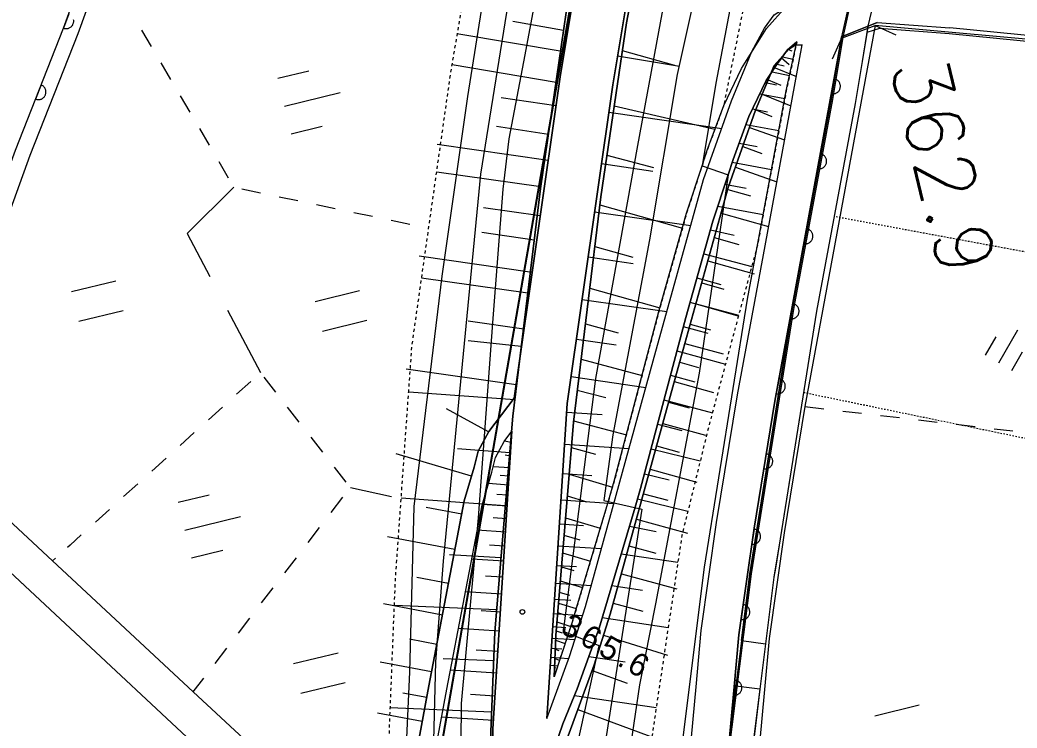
# Model space of a CAD drawing. Header units: millimetres. Extents: x -256476 to 341554, y -216330 to 457415.
# Drawn here: x -188020 to -122572, y 160313 to 206753 of the extents above; entities that cross this region are included whole.
import ezdxf

# ---------------------------------------------------------------- set-up
doc = ezdxf.new("R2010")
doc.units = ezdxf.units.MM
doc.header["$LTSCALE"] = 400
doc.linetypes.add('561019', pattern=[1, 0.5, -0.5])
doc.linetypes.add('56301', pattern=[0.5, 0.25, -0.25])
doc.layers.get('Defpoints').update_dxf_attribs({"color": 153})
doc.layers.add('D-BGD', color=7, linetype='Continuous', lineweight=13)
doc.layers.add('●予備設計_LP横断', color=7, linetype='Continuous', lineweight=13)
doc.styles.add('BIGFONT', font='txt', dxfattribs={"height": 0.2, "bigfont": 'BIGFONT'})
doc.styles.add('Style-WORKING', font='WORKING.shx')
doc.linetypes.add('56111', pattern='A,1.25,[30,dgnlstyle-dm500.shx,S=0.004,R=0,X=0,Y=0],1.25', length=2.5)

# ---------------------------------------------------------------- blocks, each defined once
blk = doc.blocks.new('M6334')
at = {"layer": '●予備設計_LP横断', "linetype": 'Continuous', "lineweight": 9}
for p, q in [((0, -1.25), (0, 1.25)), ((-1, -1.25), (-1, 0.15)), ((1, -1.25), (1, 0.15))]:
    blk.add_line(p, q, dxfattribs=at)
blk = doc.blocks.new('M7312')
at = {"layer": '●予備設計_LP横断', "linetype": 'Continuous', "lineweight": 20}
blk.add_circle((0, -0.001), 0.15, dxfattribs=at)

msp = doc.modelspace()

# ---------------------------------------------------------------- linework, layer by layer
at = {"layer": 'D-BGD', "linetype": 'Continuous'}
for p, q in [((-152332.2, 206072.8), (-155673.5, 206645.9)), ((-134086, 205641), (-131752.7, 206594)), ((-131752.7, 206594), (-134086, 205641)), ((-134085.6, 205555.4, 362840), (-131895.5, 206395.8, 362830)), ((-134085.6, 205555.4, 362840), (-131895.5, 206395.8, 362830)), ((-131605, 206182.7), (-132437.2, 205922.8)), ((-131895.5, 206395.8), (-130528.9, 205783.3)), ((-131752.7, 206594), (-126988.8, 206243.2)), ((-180048.9, 206087, 363254), (-179414.5, 205009.5, 363236)), ((-152302.4, 204665.4), (-159352.1, 205845.6)), ((-134772.2, 201557.8), (-134086, 205641)), ((-134085.6, 205555.4), (-134698.1, 204188.9)), ((-148792.9, 204389.8), (-144728.8, 203714.6)), ((-148483.2, 204749.1), (-145063.7, 203796.1)), ((-138051.7, 204294.2), (-137523.3, 203828.9)), ((-137965.4, 204341.4), (-137268.7, 204189.9)), ((-137602.3, 204818), (-137359.2, 204734.3)), ((-178781, 203932.5, 363218), (-178146, 202855.8, 363200)), ((-152832.8, 202651.9), (-159649.5, 203821)), ((-138563.1, 203665.4), (-137057.7, 203053.8)), ((-138322.5, 203859.2), (-137847.4, 203749.3)), ((-171098.4, 202928.3), (-169058.3, 203423.5)), ((-138651.6, 203357.7), (-137503.9, 203108.1)), ((-139089.7, 202650.3), (-138356.6, 202490.9)), ((-138902.6, 202834), (-138067.5, 202480.8)), ((-177512.5, 201778.8, 363181), (-176878.1, 200701.3, 363163)), ((-170656.4, 201106.7), (-167012.2, 201992.5)), ((-152848.5, 201126.8), (-156429.4, 201639.5)), ((-139454.2, 201901.5), (-137816.7, 201596.4)), ((-139293.3, 201893.5), (-137416.1, 201125.9)), ((-149014.7, 201116.5), (-142400.5, 199593.1)), ((-149370.4, 200696.2), (-141950.9, 199637.9)), ((-139934.8, 200914.4), (-138960.7, 200726.8)), ((-139721.4, 200847.8), (-138675.6, 200419.7)), ((-176244.5, 199624.3, 363145), (-175610.1, 198546.8, 363127)), ((-170214, 199283.8), (-168173.4, 199779.8)), ((-153333.5, 199230.2), (-156745.8, 199765.2)), ((-140365.2, 199905.8), (-138206.6, 199503.7)), ((-140128.6, 199697.8), (-137828.6, 198883.2)), ((-153352.6, 197541), (-160643.2, 198582.9)), ((-140822.9, 198670.1), (-139631.9, 198447.6)), ((-140568.4, 198451.1), (-139326.7, 198002.7)), ((-149488.6, 197877.7), (-146429.8, 197075.1)), ((-174976.5, 197469.8, 363108), (-174343, 196392.8, 363090)), ((-149852.8, 197328.7), (-146485.3, 196846.3)), ((-141273.5, 197431.8), (-138682.5, 196949.1)), ((-141059.3, 197095.4), (-138338, 196130.9)), ((-153834.2, 195808.6), (-160666.8, 196779.3)), ((-141743.3, 195990.5), (-140350.6, 195731.1)), ((-173447.8, 195678.7, 363077), (-172224.6, 195420.8, 363069)), ((-171001.4, 195163, 363061), (-169778.2, 194905.1, 363053)), ((-141565.4, 195633.1), (-140075.6, 195215)), ((-168555, 194647.2, 363045), (-167331.8, 194389.3, 363037)), ((-153877.8, 193898.2), (-157587.6, 194427.4)), ((-149950.3, 194637.2), (-144536.1, 193104.5)), ((-142213.5, 194549.4), (-139233, 193994.1)), ((-166109.5, 194131.9, 363029), (-164886.3, 193874, 363021)), ((-150304.9, 194174.4), (-143982.7, 193273.9)), ((-142001, 194072.6), (-138888.7, 193206.3)), ((-163662.6, 193617, 363013), (-162439.4, 193359.1, 363005)), ((-154263.9, 192318.8), (-157711.9, 192808.8)), ((-142697.7, 192991.9), (-141144.9, 192635.2)), ((-142442.9, 192481.1), (-140842.8, 192034.2)), ((-150285.1, 191900.5), (-147781.7, 191191.8)), ((-154407, 190188.4), (-161821.6, 191255.4)), ((-150728, 191211), (-147764.6, 190787.9)), ((-143141.9, 191422.3), (-139991.2, 190575.1)), ((-142867.3, 190960.3), (-139825.6, 190111.6)), ((-154690.8, 188828.6), (-161655.7, 189818.5)), ((-143592, 189831.8), (-142006.2, 189405.4)), ((-184636.8, 188939.3), (-181722.4, 189647)), ((-150619.8, 189163.8), (-146020.3, 187861.7)), ((-143265.4, 189505.1), (-141815.2, 189098.3)), ((-168641.6, 188292), (-165727.2, 188999.7)), ((-151118.3, 188424.9), (-145556.2, 187626.9)), ((-144042.1, 188241.4), (-140849.6, 187382.9)), ((-143654.7, 188125.6), (-140890.7, 187355.7)), ((-184164.7, 186995.4), (-181250.3, 187703.2)), ((-174394.6, 187726.8, 362957), (-172227.7, 183626.5, 362890)), ((-168169.5, 186348.1), (-165255.1, 187055.9)), ((-154936.1, 186478.6), (-158592.6, 187000.2)), ((-150905.2, 186830.8), (-148754.5, 186241.5)), ((-144481.6, 186646.9), (-142875.8, 186215.1)), ((-144022.7, 186803.1), (-142700.2, 186435)), ((-155117.8, 185337.1), (-158599.1, 185707.4)), ((-151498.3, 185817.4), (-148877.2, 185441.1)), ((-144378.2, 185542.5), (-141860.8, 184845.3)), ((-144903.1, 185047.5), (-141708.6, 184188.5)), ((-151190.6, 184497.8), (-147187.4, 183442.9)), ((-144713.7, 184316.7), (-143484.2, 183967.5)), ((-171225.3, 182344.4, 362868), (-171995, 183328.9, 362885)), ((-155457.7, 182822.2), (-162672.7, 183855.2)), ((-151846.9, 183364.9), (-146938.2, 182654.1)), ((-145324.6, 183448.2), (-143731.3, 183019.7)), ((-172874.6, 183040.9, 362883), (-173800.9, 182202, 362874)), ((-145070.5, 183033.8), (-142504.8, 182320.3)), ((-155544.8, 181845.6), (-162504.9, 182336.8)), ((-151437.9, 182475.9), (-149569.8, 181983.6)), ((-174727.2, 181363, 362864), (-175654.4, 180524.5, 362854)), ((-169685, 180374.7, 362834), (-170455.6, 181359.8, 362851)), ((-145746, 181848.8), (-142567.6, 180994.1)), ((-145439.8, 181689), (-144095, 181319.7)), ((-136497.6, 181393.3, 363030), (-135256.7, 181248.7, 363010)), ((-157257.9, 179750.7), (-160028.7, 181251.1)), ((-152134.4, 181038.8), (-149800.5, 180885.2)), ((-134014.8, 181103.5, 362990), (-132773.8, 180958.8, 362970)), ((-131532, 180813.6, 362950), (-130290.5, 180669.8, 362930)), ((-151685.3, 180453.9), (-148215.9, 179539.8)), ((-146169.4, 180242.1), (-144568.1, 179829.8)), ((-145830.4, 180287.2), (-143021.7, 179514.7)), ((-129048.7, 180524.6, 362909), (-127807.7, 180379.9, 362889)), ((-126565.9, 180234.7, 362869), (-125324.9, 180090, 362849)), ((-176580.7, 179685.6, 362845), (-177507, 178846.6, 362835)), ((-168145.5, 178405.6, 362800), (-168915.2, 179390.2, 362817)), ((-124083.9, 179945.4, 362829), (-122842.1, 179800.2, 362809)), ((-155771.2, 179046.1), (-156218.8, 179130.3)), ((-152266.3, 178923), (-148039.9, 178650.6)), ((-151833.1, 178710.7), (-150252, 178270.6)), ((-146233.5, 178823.3), (-144761, 178415.2)), ((-158372.9, 176827.5), (-163318.2, 178297.5)), ((-155874.8, 178373.1), (-159302.2, 178614.3)), ((-155823.1, 178153.2), (-156165.3, 178199.9)), ((-146592.9, 178635.3), (-143366, 177840.8)), ((-178433.4, 178007.6, 362825), (-179360.6, 177169.1, 362816)), ((-166606, 176436.5, 362766), (-167375.8, 177421, 362783)), ((-155872.2, 177385.5), (-156952.4, 177452.8)), ((-155908.3, 176841.1), (-156506.1, 176884.8)), ((-152395.2, 177013.2), (-150476.7, 176879.4)), ((-151977.5, 176967), (-149129.4, 176121.5)), ((-147026.1, 176991.2), (-145404.5, 176592.3)), ((-146654.2, 177288.8), (-143590.2, 176438.8)), ((-180286.9, 176330.2, 362806), (-181213.7, 175490.3, 362797)), ((-166331.7, 176085, 362760), (-163641.6, 175507.6, 362740)), ((-155947, 176252), (-157267.8, 176342.2)), ((-177637.7, 175117.7), (-175597.6, 175612.8)), ((-167584.3, 174457.7, 362803), (-166822.5, 175447.8, 362777)), ((-155989.6, 175596), (-156726.3, 175638.8)), ((-152096, 175536.4), (-150813, 175155.2)), ((-147092.4, 175683.7), (-145495.9, 175250.5)), ((-156163, 174896.3), (-162995.9, 175378.5)), ((-159024.3, 174329.9), (-161350, 174778.6)), ((-156041.1, 174864.3), (-157679.4, 174964)), ((-152505.1, 175277), (-149037.6, 175048.6)), ((-147480.6, 175353), (-144178.7, 174540)), ((-182140, 174651.4, 362787), (-183067.2, 173812.9, 362777)), ((-177195.7, 173296.1), (-173551.5, 174181.8)), ((-156089.1, 174038.4), (-156968.4, 174093.9)), ((-152214.5, 174105.7), (-149930.6, 173426.4)), ((-169109.1, 172477.2, 362856), (-168347.4, 173467.3, 362830)), ((-152605.8, 173697.1), (-151034.6, 173601.3)), ((-148016.6, 173550.8), (-146261.2, 173208.7)), ((-147556.8, 174012.9), (-144210.2, 173092.7)), ((-159468, 172012.8), (-163898.9, 172852.6)), ((-156153.4, 173164.1), (-158001.2, 173280.4)), ((-152309.6, 172958.4), (-151280.7, 172652.4)), ((-156211.5, 172240.2), (-157188.8, 172305.9)), ((-152697.5, 172273.4), (-149850.2, 172090)), ((-148043.8, 172262.8), (-146288.7, 171784.5)), ((-176753.3, 171473.1), (-174712.7, 171969.2)), ((-170634, 170496.6, 362909), (-169872.2, 171486.7, 362883)), ((-156446, 171483.1), (-159832.4, 171671.1)), ((-152404.6, 171811), (-150573, 171266.3)), ((-148552.4, 171748.6), (-144833.3, 171193.1)), ((-185684.4, 171451, 363549), (-185878.2, 171276.3, 363710)), ((-156268.6, 171258), (-158362, 171388.6)), ((-152781.4, 170983.6), (-151491.7, 170899.7)), ((-152480.8, 170890.9), (-151655.7, 170645.5)), ((-159892.9, 169788.7), (-161962.1, 170182.2)), ((-156343.2, 170205.1), (-157454.4, 170278.6)), ((-148539.6, 170437), (-144893, 169436.7)), ((-152853.9, 169814.2), (-150515, 169669.3)), ((-152557, 169970.9), (-151088.2, 169534)), ((-149175.7, 169652.3), (-147164.4, 169351.9)), ((-172159.7, 168516.6, 362962), (-171397.1, 169506.2, 362936)), ((-156411.8, 169102.6), (-158773, 169248.8)), ((-152618.1, 169233), (-151956.5, 169036.2)), ((-160286.5, 167719.5), (-164149.5, 168463.7)), ((-156728.9, 168069.9), (-163441.8, 168339.8)), ((-152928.5, 168761.3), (-151862, 168690.4)), ((-152679.2, 168495.2), (-151501.4, 168144.9)), ((-149072.9, 168505.9), (-147141.8, 167972.6)), ((-156485.5, 167910.8), (-157739.3, 167997.1)), ((-152988, 167815.1), (-151086.8, 167691.1)), ((-152729.8, 167885.3), (-152206.6, 167721.4)), ((-149799, 167556), (-145473, 166909.9)), ((-173684.5, 166536, 363015), (-172921.4, 167526.5, 362989)), ((-153037.3, 166966.8), (-152194, 166908.8)), ((-152780.3, 167275.4), (-151865.7, 166970.3)), ((-156566.8, 166665.7), (-159235.6, 166838.7)), ((-152829.8, 166677.5), (-152436.8, 166547.9)), ((-149714.6, 166406.4), (-145526.8, 165083.4)), ((-160653.5, 165796.7), (-162452.4, 166138.7)), ((-153090.1, 166212.8), (-151585.7, 166120.9)), ((-152867, 166078.8), (-152234.3, 165867.1)), ((-140660.5, 166046.4), (-141035.8, 163057.9)), ((-140660.5, 166046.4), (-139082.6, 165833.8)), ((-175209.4, 164555.5, 363068), (-174446.3, 165545.9, 363042)), ((-170057.9, 164537.9), (-167143.5, 165245.6)), ((-156653.3, 165331.3), (-158068.4, 165418)), ((-153167.7, 164954), (-151989.5, 164876.6)), ((-153129, 165543.1), (-152459.3, 165504.2)), ((-152891.6, 165479.3), (-152654.3, 165399.9)), ((-150675.7, 164995.8), (-148285.4, 164644.8)), ((-161000.5, 163989.1), (-164367.6, 164632.8)), ((-156926.7, 164717.3), (-160236.5, 164849.7)), ((-153197.5, 164440.6), (-152689.1, 164402.1)), ((-152940.7, 164280.3), (-152861.6, 164253.9)), ((-152916.1, 164879.8), (-152599.8, 164774.1)), ((-156745, 163907.6), (-159757.3, 164105.1)), ((-150458.5, 164088.8), (-148173.4, 163248.2)), ((-176647.1, 162694.4, 363730), (-175958.9, 163582.6, 363182)), ((-169585.8, 162594), (-166671.4, 163301.8)), ((-139445.6, 162856.6), (-141035.8, 163057.9)), ((-161317.3, 162314.2), (-162881.9, 162602.3)), ((-156845.6, 162408.3), (-158439.2, 162505.4)), ((-151612.1, 162456.5), (-146257.6, 161656.8)), ((-131905.9, 161120.3), (-128991.5, 161828)), ((-161610.3, 160741), (-164553.5, 161279.4)), ((-157063.8, 161360.9), (-163711.7, 161628.3)), ((-156947.7, 160806), (-160339.5, 161025.5)), ((-151405.2, 161518.7), (-146260.1, 159633.9))]:
    msp.add_line(p, q, dxfattribs=at)
at = {"layer": 'D-BGD', "linetype": '56301'}
for p, q in [((-106820.8, 188713.7), (-134578.9, 193859.4)), ((-136586.2, 182328.9), (-112227.6, 177301))]:
    msp.add_line(p, q, dxfattribs=at)
at = {"layer": 'D-BGD', "linetype": '561019', "flags": 128}
for points in [[(-157580.1, 125910.2), (-157662.6, 125654.3), (-157927, 125491.4), (-158092.5, 125556.5), (-158207, 125730.7), (-158439.4, 126833.2), (-159511.3, 135469.2), (-159906.5, 138636.4), (-160251.1, 141394), (-161250.3, 145274.1), (-162280.6, 147826), (-163349.8, 149301.1), (-163504.5, 153275.9), (-163772, 160128.8), (-163374.4, 170014.7), (-162501.2, 182389.7), (-162293.5, 185331.6), (-161610.7, 190135.3), (-159747.5, 203249.3), (-156579.4, 221721.7), (-152756.9, 239111), (-147692.1, 259980), (-144297.4, 274488.2), (-138728.7, 293328.2), (-132607.9, 310939.6), (-128030, 329396.4), (-125391.2, 340793.5), (-121737.6, 355978.7), (-121476.6, 357062.9), (-118161.7, 368448.4), (-114305.1, 388152.6), (-108075.5, 415729.5), (-107956.7, 416062.6), (-106990.1, 418781.5), (-104465.4, 429538.2)], [(-109717.5, 351002.6), (-109188.8, 351344.5), (-108756.5, 351468.6), (-109457.8, 347447.2), (-109510.8, 347144.3), (-111808.9, 334000.1), (-112449.1, 329914.6), (-113906.8, 320610.4), (-115292.9, 312397.7), (-116334, 309067.5), (-120369.1, 296166.2), (-123223.6, 283669.4), (-123778.1, 281244.1), (-124869.1, 276837.6), (-128001.3, 263771.5), (-133973.5, 239321.2), (-134132.8, 238668.8), (-134171.6, 238495), (-137075.1, 225300.9), (-140016, 210161.6), (-141829.3, 201135.6), (-142915.4, 198202.7), (-143248.5, 197181.9), (-144262.4, 194071.4), (-146060, 187721.5), (-149015.2, 176506.4), (-149376.1, 175290.5), (-151728.4, 167381.7), (-152033.2, 166468.1), (-152346.6, 165531.7), (-152965.3, 163680.8)], [(-137021.9, 205327.4), (-137242.7, 204309), (-137721.4, 202107.7), (-139596.4, 192043.3), (-142828.7, 180023.1), (-144571.9, 172943.1), (-146612.6, 159279.5), (-148078.5, 141091.6), (-148702.8, 132476.7), (-149289.5, 116645.1), (-150036.7, 100241.4), (-150201.1, 76245.2), (-150203.9, 53077.8), (-151423.1, 37315.7), (-152099.3, 28578.4), (-153649.7, 11820.9), (-154202.8, -3302.2), (-154281.6, -15804), (-154211.2, -24183.7), (-153320, -28627), (-153067.2, -29888.8), (-153114.4, -30647.2), (-153222.5, -32376.3), (-153515.1, -41898.5)]]:
    msp.add_lwpolyline(points, dxfattribs=at)
at = {"layer": 'D-BGD', "linetype": 'Continuous', "flags": 128}
for points in [[(-152965.3, 163680.8), (-152854.8, 166375.2), (-151695.9, 180366.9), (-149886.8, 195156.7), (-148216.3, 206572.8), (-145541.6, 220470.6), (-142372.4, 235236.5), (-140448.3, 243602.4), (-136888.7, 257356.1), (-130605.6, 278815.5), (-125505.1, 296565.9), (-119988.1, 315111.5), (-119233, 317751.4), (-115537.8, 330677.4), (-110743.8, 348051.4), (-110096.9, 350256.3), (-109717.5, 351002.6)], [(-157592.2, 126912.6), (-157810.8, 140795.3), (-157295.1, 155698.7), (-156848.9, 166622.5), (-155675.7, 180775.5), (-153851.7, 195689.4), (-152161.3, 207240.6), (-149461.5, 221268.2), (-146277.1, 236104.9), (-144334.7, 244552.6), (-140745.7, 258419.7), (-134447.6, 279929.3), (-129344.4, 297688.6), (-123827.9, 316231), (-123075, 318865.2), (-119388, 331759), (-114599.4, 349115.4)], [(-110743.8, 348051.4), (-115537.8, 330677.4), (-119233, 317751.4), (-119988.1, 315111.5), (-125505.1, 296565.9), (-130605.6, 278815.5), (-136888.7, 257356.1), (-140448.3, 243602.4), (-142372.4, 235236.5), (-145541.6, 220470.6), (-148216.3, 206572.8), (-149886.8, 195156.7), (-151695.9, 180366.9), (-152854.8, 166375.2), (-152965.3, 163680.8)], [(-129344.4, 297688.6), (-134447.6, 279929.3), (-140745.7, 258419.7), (-144334.7, 244552.6), (-146277.1, 236104.9), (-149461.5, 221268.2), (-152161.3, 207240.6), (-153851.7, 195689.4), (-155675.7, 180775.5), (-156848.9, 166622.5), (-157295.1, 155698.7), (-157810.8, 140795.3), (-157592.2, 126912.6), (-157580.1, 125910.2)], [(-140648.7, 203560.8), (-139025.8, 206187.5), (-137719.3, 207625.7), (-136797.1, 208623.9), (-136514.2, 209130.2), (-135972.1, 211004.4)], [(-133028.8, 210419.9), (-134086, 205641)], [(-131467.3, 210132.5), (-132370.8, 206341.4)], [(-28812.1, 207539.3), (-39411.7, 206888), (-52099.2, 206444.9), (-66670.9, 205547.3), (-80393.7, 204741.9), (-83044.9, 204586.4), (-97614.1, 203893.8), (-101890.7, 203842.2), (-107221.7, 204340.2), (-115518.9, 205111.7), (-120768.1, 205629.5), (-126988.8, 206243.2)], [(-132370.8, 206341.4), (-132735.2, 204026), (-133196.8, 201278.6), (-135733.7, 187662.6), (-138432.3, 170787.7)], [(-104482.1, 203682.4), (-107259.2, 203941.9), (-115557.3, 204713.9), (-120804.3, 205231.6), (-127023.2, 205844.3), (-131605, 206182.7)], [(-134086, 205641), (-134772.2, 201557.8), (-137310.4, 187935.7), (-140109.6, 170432.3), (-140660.2, 166046.4)], [(-154657, 113762.6), (-153592.6, 126975.8), (-153809.6, 140757.2), (-153297.7, 155547.5), (-153210, 157680.6), (-152916.5, 159062.1), (-152392.6, 160585.6), (-151434.4, 162882.7), (-150390.5, 165790.3), (-150003, 166869.7), (-147645, 174800.6), (-147282, 176020), (-144323.5, 187247), (-142540.4, 193547.6), (-141542.5, 196606.1), (-141215.3, 197610.7), (-140172.3, 200426.5), (-139029.8, 202773.3), (-138359, 203809.9), (-137631.7, 204792.1), (-137021.9, 205327.4)], [(-137721.4, 202107.7), (-137021.9, 205327.4), (-137631.7, 204792.1), (-138359, 203809.9), (-139029.8, 202773.3)], [(-151728.4, 167381.7), (-149376.1, 175290.5), (-149015.2, 176506.4), (-146060, 187721.5), (-144262.4, 194071.4), (-143248.5, 197181.9), (-142915.4, 198202.7), (-141829.3, 201135.6), (-140648.7, 203560.8)], [(-139029.8, 202773.3), (-140172.3, 200426.5), (-141215.3, 197610.7), (-141542.5, 196606.1), (-142540.4, 193547.6), (-144323.5, 187247), (-147282, 176020), (-147645, 174800.6), (-150003, 166869.7)], [(-151404, -24186.1), (-150833.7, -15946.1), (-150441.2, -7240.7), (-149927.5, 4998.4), (-149336.5, 25884.1), (-149067.9, 28879.8), (-146702, 39196.1), (-145702.7, 45014), (-145424.8, 48647.9), (-145067.5, 53694.1), (-144609.5, 60434.5), (-144438.9, 64156.6), (-144791.9, 69313.5), (-146034.4, 78714.2), (-146662.4, 84735.1), (-146732.5, 92170.1), (-146563.2, 111479.3), (-146883.9, 125056.1), (-146892.7, 130755.7), (-145990.9, 143206.5), (-144613.1, 158644.5), (-143079.6, 170855.7), (-140266.8, 188447), (-137721.4, 202107.7)], [(-134772.2, 201557.8), (-137310.4, 187935.7), (-140109.6, 170432.3), (-140660.5, 166046.4)], [(-138432.3, 170787.7), (-138525.7, 170205.8), (-139082.6, 165833.8)], [(-151728.4, 167381.7), (-152033.2, 166468.1), (-152965.3, 163680.8)], [(-150003, 166869.7), (-150390.5, 165790.3), (-151434.4, 162882.7), (-152392.6, 160585.6), (-152916.5, 159062.1), (-153210, 157680.6)], [(-140660.5, 166046.4), (-141035.8, 163057.9)], [(-139082.6, 165833.8), (-139445.6, 162856.6)], [(-141035.8, 163057.9), (-141629.8, 158324.2), (-143000.4, 142965.1), (-143892.5, 130649.4), (-143883.5, 125193.1)], [(-141035.5, 163057.8), (-141629.8, 158324.2), (-143000.4, 142965.1), (-143892.5, 130649.4), (-143884, 125193.1)], [(-139445.6, 162856.6), (-139792.6, 160099.8), (-139856.2, 159605.8)]]:
    msp.add_lwpolyline(points, dxfattribs=at)
for points, elevation in [([(-127977.6, 323798.7), (-133242.2, 305351.3), (-137067.6, 292519.8), (-139109.6, 286950.7), (-140974.6, 280620), (-142633.8, 274601.2), (-145069.2, 264607.4), (-149858.8, 246091.2), (-151661.2, 237892.9), (-153307.9, 229299.3), (-155871.6, 217928.4), (-157585.6, 208360.8), (-158635.1, 201725.1), (-160324.8, 189946.4), (-162163.7, 174846.1), (-162452.1, 163978.1), (-162959.2, 152962.5), (-163207.3, 150474.1), (-163546.4, 150349.5), (-164095.8, 150870.6), (-167896.9, 155055.6), (-170873, 157663.7)], 363000), ([(-165221, 42873.1), (-164345.3, 60526), (-163868.7, 78301), (-163531.6, 96313), (-162585.3, 115557.3), (-162397.4, 133406), (-162424, 138328), (-159758.5, 138685.2), (-160786, 152085.8), (-160913.6, 156904.4), (-160712.4, 164644.8), (-160229, 171266.8), (-157759.4, 196636.9), (-155672.9, 209707.8), (-151631.2, 228465.9), (-149480, 238950.6), (-146542.5, 250546.2), (-143249.4, 262481.8), (-138677.7, 278658.3), (-134980.9, 291556.9), (-130244.8, 307547.8), (-126062.3, 323741.6)], 364000), ([(-155721.4, 50813.2), (-155606.1, 70428), (-154864.9, 92518.1), (-153584.8, 110428.8), (-152572.9, 125143.9), (-152466.5, 134399), (-152120.8, 149582.5), (-151379.5, 159424.3), (-150009.2, 165707.2), (-152332.6, 166651.7), (-150227.9, 183227.8), (-147469.6, 198509), (-144604.9, 214033.5), (-141030.1, 231284.9), (-138028.6, 246134.4), (-133593.4, 262922.3), (-128877.5, 279335.5), (-123997, 295030)], 365000), ([(-133025.3, 291353.2), (-137849.7, 275152.3), (-142186.1, 260119.7), (-145640.5, 246773.8), (-149141.6, 232030.4), (-152331.8, 217380.4), (-153966.9, 209378.9), (-154976.4, 204016.7), (-155933.1, 198947.1), (-156333.6, 195663.9), (-157010, 186884.1), (-157941.7, 174104.4), (-159053.5, 161932.3), (-159170.4, 149175.6), (-158797.8, 139136.4), (-158199.1, 126944.3), (-160885, 126391.2), (-160581.3, 120833.5), (-160649.4, 117342), (-160717.9, 110990.2), (-161274.1, 95105.3), (-161728.2, 80654.3), (-162653.2, 57706.7), (-163132.9, 45466.5)], 365000), ([(-123913.3, 288274.7), (-126570.1, 280213.4), (-128157.9, 273843.3), (-130955.8, 263868.8), (-134159.2, 251342.9), (-138191, 234034.8), (-142711.1, 212919.6), (-144883, 203181.5), (-146691.5, 192333.8), (-149101.7, 179534.3), (-149702.4, 175234.7), (-147197.4, 174670.2), (-150411.4, 154175.7), (-151341, 144700.5), (-151220.5, 127996.4), (-151737.6, 119090.4), (-152826.2, 102198.9), (-153618.9, 85521.5), (-154340.9, 67269.3), (-154304.6, 51219.2), (-154287.9, 36475.6)], 364000), ([(-121021.3, 288612.4), (-121653.8, 287395.8), (-124093.5, 281921.4), (-128318.3, 263505), (-132821.1, 246416.8), (-138853.5, 221031.2), (-142341.1, 202597)], 363000), ([(-142333.2, 48419.9), (-141975.1, 53479.4), (-141514.4, 60258.7), (-141335.1, 64192.6), (-141706.3, 69622.9), (-142955.4, 79078.2), (-143563.4, 84911.1), (-143631.6, 92170.8), (-143463.8, 111501.7), (-143783.9, 125095.5), (-143792.8, 130646.3), (-142900.9, 142957.5), (-141530.1, 158313.1), (-140010.5, 170418), (-137212, 187918.3), (-134673.7, 201540.4), (-133987.7, 205621.4), (-132931, 210399.4)], 362000), ([(-142341.1, 202597), (-143248.5, 197181.9), (-141542.5, 196606.1), (-143433, 183590.9), (-146296.9, 168451.2), (-147357.4, 163136.7), (-147928.8, 159309.4), (-148313, 150779.1), (-149072.7, 136271.9), (-150016.1, 124146), (-150320.6, 113310.3), (-150496.2, 105486), (-150920.8, 86121.7), (-151329.1, 69197.9), (-151529.1, 51934.1), (-152566.5, 32286.5), (-154116.2, 9951.7), (-154666.6, -8645.9), (-154392.1, -26679.6), (-154030, -28642.1), (-153308.2, -30783.7), (-149337.6, -31326.7), (-146010.5, -32573.7)], 363000)]:
    msp.add_lwpolyline(points, dxfattribs=dict(at, elevation=elevation))
at = {"layer": 'D-BGD', "linetype": 'Continuous', "elevation": 363537}
msp.add_lwpolyline([(-184820.1, 207153.5), (-185161, 206213.4), (-185118.7, 206200.6), (-185076.7, 206191.4), (-185034, 206185.4), (-184990.3, 206183.3), (-184947.1, 206186.1), (-184903.8, 206191.2), (-184860.7, 206199.9), (-184819.1, 206214.1), (-184778.8, 206230.1), (-184740.4, 206250.7), (-184702.8, 206274.1), (-184669, 206300.8), (-184636.8, 206330.7), (-184607.2, 206362.1), (-184580.9, 206397.8), (-184557.7, 206434.1), (-184538, 206472.4), (-184520.4, 206513), (-184507.7, 206555.3), (-184498.5, 206597.3), (-184492.5, 206639.9), (-184490.4, 206683.7), (-184492.7, 206727.8), (-184498.3, 206770.2)], dxfattribs=at)
at = {"layer": 'D-BGD', "linetype": '56111'}
for points in [[(-132370.8, 206341.4), (-132442.7, 205883.3), (-132735.2, 204026)], [(-140660.2, 166046.4), (-140109.6, 170432.3), (-137310.4, 187935.7), (-134772.2, 201557.8), (-134086, 205641)], [(-132735.2, 204026), (-133196.8, 201278.6), (-135733.7, 187662.6), (-138122.5, 172727.3), (-138525.7, 170205.8), (-139082.6, 165833.8)], [(-143718.7, 93688.3), (-143563.3, 111501.2), (-143883.9, 125094.1), (-143892.5, 130649.4), (-143000.4, 142965.1), (-141629.8, 158324.2), (-141035.7, 163056.3)], [(-139445.6, 162856.6), (-140038.3, 158153.3), (-140142.7, 156988.4), (-140362.6, 154523), (-140395, 154157.6), (-141261.3, 144453.4), (-141405.5, 142836.1), (-142293, 130592.8), (-142284, 125250.7)]]:
    msp.add_lwpolyline(points, dxfattribs=at)
at = {"layer": 'D-BGD', "linetype": 'Continuous'}
for points, elevation in [([(-134574.8, 202896.5), (-134755.5, 201913.9), (-134712, 201907.3), (-134668.2, 201905.2), (-134625.5, 201907.2), (-134582.2, 201912.3), (-134540, 201921.5), (-134497.2, 201933.8), (-134456.9, 201949.8), (-134418.5, 201970.4), (-134381.3, 201992.9), (-134346.2, 202020), (-134313.6, 202048.6), (-134284.4, 202081.3), (-134257.7, 202115.6), (-134233.7, 202151.4), (-134213.5, 202190.6), (-134197.3, 202230.8), (-134183.3, 202271.2), (-134173.1, 202315), (-134167.9, 202358.1), (-134165.8, 202401.9), (-134166.5, 202445), (-134171.6, 202488.3), (-134181.6, 202531), (-134194.4, 202572.9), (-134210.4, 202613.3), (-134230.2, 202651.2), (-134253, 202689.7), (-134279.7, 202723.5), (-134309.2, 202756.5), (-134340.6, 202786.1), (-134376.3, 202812.4), (-134412.1, 202836.4), (-134451.2, 202856.6), (-134490.1, 202873.2), (-134531.9, 202886.8), (-134574.8, 202896.5)], 362865), ([(-186629.2, 202493.2), (-186996.4, 201563.5), (-186955.1, 201549), (-186912.7, 201538.5), (-186870.6, 201531.5), (-186826.4, 201528.1), (-186782.9, 201529.6), (-186739.2, 201533.3), (-186696.7, 201541.1), (-186654.7, 201553.9), (-186614, 201568.6), (-186574.7, 201588.7), (-186536.7, 201610.7), (-186502, 201636.9), (-186469.5, 201665.5), (-186439, 201696.4), (-186411, 201731.1), (-186387, 201766.8), (-186366.4, 201804.6), (-186348, 201844.8), (-186333.5, 201886), (-186323.8, 201928.9), (-186316.9, 201971.1), (-186312.6, 202014.7), (-186314.1, 202058.3), (-186319.2, 202101.6), (-186326.5, 202145), (-186338.9, 202185.6), (-186353.9, 202227.7), (-186374.1, 202266.9), (-186395.2, 202304.4), (-186421.4, 202339.1), (-186450.8, 202372.2), (-186481.7, 202402.6), (-186515.5, 202430.1), (-186551.3, 202454.2), (-186589.1, 202474.7), (-186629.2, 202493.2)], 363482), ([(-135479.6, 197979.3), (-135660.3, 196996.7), (-135616.8, 196990.1), (-135573, 196988), (-135530.4, 196990), (-135486.2, 196994.6), (-135444, 197003.8), (-135402, 197016.6), (-135361.7, 197032.6), (-135323.3, 197053.3), (-135285.3, 197075.2), (-135251, 197102.8), (-135218.4, 197131.4), (-135189.2, 197164.2), (-135162.6, 197198.5), (-135138.5, 197234.2), (-135118.3, 197273.4), (-135101.2, 197313.2), (-135088.1, 197354.1), (-135078, 197397.8), (-135071.9, 197440.5), (-135069.8, 197484.3), (-135071.3, 197527.8), (-135076.4, 197571.1), (-135085.6, 197613.3), (-135098.4, 197655.2), (-135114.4, 197695.6), (-135135, 197734), (-135157, 197772), (-135184.6, 197806.3), (-135213.2, 197838.9), (-135245.4, 197869), (-135280.2, 197894.7), (-135316.9, 197919.3), (-135356, 197939.4), (-135394.9, 197956), (-135436.7, 197969.7), (-135479.6, 197979.3)], 362904), ([(-136383.6, 193061.7), (-136564.3, 192079), (-136520.8, 192072.5), (-136477.9, 192070.9), (-136434.3, 192072.4), (-136391, 192077.5), (-136348.8, 192086.6), (-136306.9, 192099.4), (-136266.5, 192115.5), (-136228.2, 192136.1), (-136190.1, 192158.1), (-136155.8, 192185.6), (-136123.3, 192214.2), (-136093.2, 192246.5), (-136066.5, 192280.8), (-136043.4, 192317.1), (-136022.3, 192355.7), (-136006.1, 192396), (-135993, 192436.9), (-135981.9, 192480.1), (-135976.7, 192523.3), (-135974.6, 192567.1), (-135975.3, 192610.1), (-135981.2, 192653.9), (-135990.4, 192696.1), (-136003.2, 192738.1), (-136019.3, 192778.4), (-136039.9, 192816.8), (-136061.8, 192854.8), (-136089.4, 192889.1), (-136118, 192921.7), (-136149.4, 192951.3), (-136185.1, 192977.5), (-136220.9, 193001.6), (-136260, 193021.8), (-136299.8, 193038.9), (-136340.7, 193052), (-136383.6, 193061.7)], 362944), ([(-137288.4, 188144.5), (-137469.1, 187161.8), (-137425.6, 187155.3), (-137382.7, 187153.7), (-137339.2, 187155.2), (-137295.9, 187160.3), (-137253.7, 187169.5), (-137211.7, 187182.3), (-137170.5, 187197.8), (-137132.1, 187218.4), (-137095, 187240.9), (-137059.8, 187268), (-137027.2, 187296.5), (-136998, 187329.3), (-136971.4, 187363.6), (-136947.3, 187399.4), (-136927.2, 187438.5), (-136910.9, 187478.8), (-136896.9, 187519.2), (-136886.8, 187563), (-136881.6, 187606.1), (-136879.5, 187649.9), (-136880.1, 187692.9), (-136885.2, 187736.2), (-136895.3, 187778.9), (-136908.1, 187820.9), (-136924.1, 187861.2), (-136943.8, 187899.1), (-136966.7, 187937.6), (-136994.3, 187971.9), (-137022.8, 188004.5), (-137054.3, 188034.1), (-137089.9, 188060.4), (-137125.7, 188084.4), (-137164.8, 188104.6), (-137203.7, 188121.2), (-137245.5, 188134.8), (-137288.4, 188144.5)], 362983), ([(-138193.2, 183227.3), (-138374, 182244.7), (-138330.5, 182238.1), (-138286.7, 182236), (-138244, 182238), (-138199.8, 182242.6), (-138157.6, 182251.8), (-138115.7, 182264.6), (-138075.3, 182280.6), (-138037, 182301.2), (-137998.9, 182323.2), (-137964.6, 182350.8), (-137932.1, 182379.4), (-137902.8, 182412.1), (-137876.2, 182446.4), (-137852.2, 182482.2), (-137832, 182521.4), (-137814.9, 182561.1), (-137801.8, 182602), (-137791.6, 182645.8), (-137785.5, 182688.4), (-137783.5, 182732.2), (-137785, 182775.8), (-137790.1, 182819.1), (-137799.2, 182861.3), (-137812, 182903.2), (-137828.1, 182943.6), (-137848.7, 182982), (-137870.7, 183020), (-137898.2, 183054.3), (-137926.8, 183086.8), (-137959.1, 183116.9), (-137993.9, 183142.7), (-138030.5, 183167.2), (-138069.7, 183187.4), (-138108.6, 183204), (-138150.3, 183217.6), (-138193.2, 183227.3)], 363022), ([(-139029.8, 178298.5), (-139191, 177311.6), (-139146.5, 177306.8), (-139103.6, 177305.2), (-139060.4, 177308.1), (-139016.6, 177314), (-138974.8, 177324.6), (-138932.9, 177337.4), (-138892.9, 177354.8), (-138854.5, 177375.4), (-138817.7, 177399.2), (-138783.4, 177426.8), (-138751.7, 177455.9), (-138722.5, 177488.7), (-138696.7, 177523.5), (-138673.9, 177561.1), (-138653.7, 177600.3), (-138638.9, 177640.2), (-138625.7, 177681.1), (-138617, 177724.4), (-138611.3, 177768.5), (-138610.5, 177811.9), (-138612.5, 177854.5), (-138618.5, 177898.3), (-138629.1, 177940.2), (-138641.8, 177982.1), (-138659.2, 178022.1), (-138679.8, 178060.5), (-138703.7, 178097.3), (-138731.3, 178131.6), (-138760.3, 178163.3), (-138793.1, 178192.5), (-138828.8, 178218.8), (-138865.1, 178241.9), (-138904.7, 178261.3), (-138944.1, 178277), (-138986.4, 178289.7), (-139029.8, 178298.5)], 362969), ([(-139834.8, 173364.4), (-139977, 172374.6), (-139932, 172370.6), (-139889.4, 172370.4), (-139846.3, 172373.2), (-139802.8, 172380.6), (-139761, 172391.1), (-139719.4, 172405.3), (-139679.4, 172422.7), (-139642.3, 172445.1), (-139605.5, 172469), (-139571.6, 172497.9), (-139540.7, 172527.5), (-139512.4, 172560.8), (-139487, 172596.9), (-139464.7, 172633.7), (-139446.2, 172673.9), (-139431.4, 172713.8), (-139418.6, 172756), (-139411.2, 172799.1), (-139406.8, 172842.7), (-139406.1, 172886.1), (-139409, 172929.3), (-139416.3, 172972.7), (-139427.7, 173015), (-139441.9, 173056.6), (-139459.8, 173095.7), (-139480.9, 173133.3), (-139505.6, 173170.5), (-139533.7, 173204), (-139564.1, 173235.3), (-139596.5, 173263.2), (-139632.7, 173288.6), (-139670.3, 173311.4), (-139709.6, 173329.3), (-139750.4, 173344.7), (-139791.8, 173356.9), (-139834.8, 173364.4)], 362892), ([(-140541.3, 168415.1), (-140682.1, 167425.6), (-140638.4, 167421.3), (-140595, 167420.6), (-140552.7, 167423.9), (-140509.3, 167431.3), (-140467.5, 167441.8), (-140425.4, 167456.8), (-140385.4, 167474.2), (-140348.7, 167495.8), (-140312, 167519.7), (-140278, 167548.6), (-140246.3, 167577.7), (-140218.8, 167611.5), (-140193.4, 167647.6), (-140171.1, 167684.4), (-140151.8, 167724.1), (-140137.3, 167765.3), (-140125.1, 167806.7), (-140116.8, 167849.2), (-140113.3, 167893.4), (-140112.6, 167936.8), (-140115.4, 167980), (-140122.8, 168023.4), (-140133.3, 168065.2), (-140147.5, 168106.8), (-140165.4, 168145.9), (-140187.4, 168183.9), (-140211.2, 168220.7), (-140240.1, 168254.7), (-140269.7, 168285.5), (-140303, 168313.9), (-140339.2, 168339.3), (-140375.9, 168361.5), (-140416.1, 168380), (-140456, 168394.9), (-140498.2, 168407.6), (-140541.3, 168415.1)], 362821), ([(-141093.5, 163453.2), (-141182.7, 162457.2), (-141138.9, 162455.1), (-141095.7, 162457.9), (-141052.4, 162463), (-141010.2, 162472.2), (-140969.2, 162485.5), (-140927.4, 162501.9), (-140888.7, 162521.2), (-140852.8, 162545.5), (-140817.2, 162571.2), (-140785.9, 162601.7), (-140755.4, 162632.6), (-140729.7, 162667.4), (-140706, 162704.5), (-140685, 162743.2), (-140668.7, 162783.4), (-140655.6, 162824.3), (-140645.9, 162867.2), (-140640.7, 162910.4), (-140638.2, 162955), (-140640.2, 162997.7), (-140645.8, 163040.1), (-140654.4, 163083.2), (-140668.6, 163124.8), (-140684.6, 163165.1), (-140704.7, 163204.4), (-140727.7, 163240.7), (-140753.4, 163276.2), (-140784.7, 163308), (-140815.7, 163338.5), (-140850.5, 163364.3), (-140887.6, 163387.9), (-140925.4, 163408.5), (-140966.5, 163425.2), (-141007.9, 163437.5), (-141049.4, 163447.5), (-141093.5, 163453.2)], 363000)]:
    msp.add_lwpolyline(points, close=True, dxfattribs=dict(at, elevation=elevation))
at = {"layer": 'D-BGD', "linetype": 'Continuous', "extrusion": (0.00206, -0.015238, 0.999882), "elevation": 359695.2}
msp.add_lwpolyline([(-174736.6, 201297), (-177798, 198258.2), (-176309.9, 195440.6)], dxfattribs=at)
at = {"layer": 'D-BGD', "linetype": 'Continuous', "extrusion": (-0.320398, 0.010414, 0.947226), "elevation": 398952.5}
for points in [[(-120517.5, -35525), (-155085.9, -36117.7), (-174637.5, -35462.6)], [(-174637.5, -35462.6), (-155085.9, -36117.7), (-120517.5, -35525)]]:
    msp.add_lwpolyline(points, dxfattribs=at)
at = {"layer": 'D-BGD', "linetype": 'Continuous', "extrusion": (0.671219, -0.741247, 0.004115), "elevation": -250223.6}
msp.add_lwpolyline([(-20281.5, 363800.8), (-21281.1, 363792.8), (-21493.6, 363924.8)], dxfattribs=at)
at = {"layer": 'D-BGD', "linetype": 'Continuous'}
for points in [[(-97164.5, 429386.2, 366962.2), (-105314.8, 391837.5, 366780), (-105330, 391730.8, 366780), (-108715.1, 375106.4, 367500), (-113249.4, 353352.2, 366990), (-123088.4, 318095.5, 366600), (-127878.5, 301113.7, 366690), (-139832.1, 259609.7, 366640), (-147094.6, 231765, 366750), (-150537.8, 215220, 366780), (-152572, 203032.5, 366870), (-155580.3, 181946.8, 366560), (-157252.9, 179759.3, 366000), (-157940.8, 178482.3, 365710), (-158195.3, 177417.5, 365510), (-158855.8, 175225, 365400), (-161178.9, 163076.7, 364540), (-162626.4, 155281.1, 364040), (-163127.4, 154369.4, 364030), (-163712.9, 153852.5, 364020), (-164666.9, 153316.6, 363750), (-166068.4, 152864.9, 363750)], [(-114330.1, 285574.7, 363730), (-115478.3, 288633.9, 363780), (-116532.3, 292619.3, 364100), (-116929.3, 295500.5, 364140), (-117085, 299142.5, 364200), (-117026.4, 301692.5, 364510), (-116525.1, 304691.7, 364370), (-108985.1, 348951.8, 366450), (-109571.5, 349577.1, 366490), (-108562.8, 355525.8, 366830), (-108693.3, 355900.7, 366860), (-108984.8, 355895.2, 366860), (-109211.2, 355621.7, 366850), (-109254.3, 355265.8, 366830), (-109853, 352518.7, 366990), (-119720.8, 317151.7, 366600), (-124515.9, 300161.2, 366690), (-136454.5, 258683.2, 366640), (-143686.9, 230971.1, 366750), (-147098.7, 214581.1, 366780), (-149109.1, 202495.3, 366870), (-152102, 181596.8, 366560), (-153428.5, 160928.5, 366320)], [(-153428.5, 160928.5, 366320), (-152102, 181596.8, 366560), (-149109.1, 202495.3, 366870), (-147098.7, 214581.1, 366780), (-143686.9, 230971.1, 366750), (-136454.5, 258683.2, 366640), (-124515.9, 300161.2, 366690), (-119720.8, 317151.7, 366600), (-109853, 352518.7, 366990), (-109254.3, 355265.8, 366830), (-109211.2, 355621.7, 366850), (-108984.8, 355895.2, 366860)], [(-155580.3, 181946.8, 366560), (-152572, 203032.5, 366870), (-150537.8, 215220, 366780), (-147094.6, 231765, 366750), (-139832.1, 259609.7, 366640), (-127878.5, 301113.7, 366690)], [(-194582, 180916.2, 363720), (-188317.6, 198215.5, 363430), (-185160.3, 206216.5, 363540), (-180643.6, 218649.4, 363450), (-179263.4, 222896.6, 363510), (-178454.3, 225949.5, 363420), (-176556.6, 233244.1, 363390), (-175164.1, 240402.3, 363220), (-174348, 245735, 363300), (-174011.2, 248909.5, 363350), (-173905.8, 251801.7, 363390), (-174068.9, 254006.2, 363430), (-174511.1, 257651.5, 363480), (-176709.1, 271245.1, 363430), (-177353.3, 274960.4, 363490), (-177532.2, 277277.8, 363520), (-177602.9, 278760.2, 363540), (-177458.2, 281479.9, 363590), (-177151.9, 283899.1, 363620), (-177201.7, 284815.8, 363630), (-177231.8, 285144.6, 363640)], [(-194582, 180916.2, 363720), (-188317.6, 198215.5, 363430), (-185160.3, 206216.5, 363540), (-180643.6, 218649.4, 363450), (-179263.4, 222896.6, 363510), (-178454.3, 225949.5, 363420), (-176556.6, 233244.1, 363390), (-175164.1, 240402.3, 363220), (-174348, 245735, 363300), (-174011.2, 248909.5, 363350), (-173905.8, 251801.7, 363390), (-174068.9, 254006.2, 363430), (-174511.1, 257651.5, 363480), (-176709.1, 271245.1, 363430), (-177353.3, 274960.4, 363490), (-177532.2, 277277.8, 363520), (-177602.9, 278760.2, 363540), (-177458.2, 281479.9, 363590), (-177151.9, 283899.1, 363620), (-177201.7, 284815.8, 363630)], [(-194582, 180916.2, 363720), (-188317.6, 198215.5, 363430), (-185160.3, 206216.5, 363540), (-180643.6, 218649.4, 363450), (-179263.4, 222896.6, 363510), (-178454.3, 225949.5, 363420), (-176556.6, 233244.1, 363390), (-175164.1, 240402.3, 363220), (-174348, 245735, 363300), (-174011.2, 248909.5, 363350), (-173905.8, 251801.7, 363390), (-174068.9, 254006.2, 363430), (-174511.1, 257651.5, 363480), (-176709.1, 271245.1, 363430), (-177353.3, 274960.4, 363490), (-177532.2, 277277.8, 363520), (-177602.9, 278760.2, 363540), (-177458.2, 281479.9, 363590), (-177151.9, 283899.1, 363620), (-177201.7, 284815.8, 363630)], [(-176208, 284879, 363640), (-176146.1, 283863, 363620), (-176311.9, 282551.2, 363600), (-176468.7, 281395.6, 363590), (-176604.4, 278751.5, 363540), (-176529.9, 277336, 363520), (-176360.7, 275081.9, 363490), (-175727.6, 271407.6, 363430), (-173522.2, 257786.7, 363480), (-173068.9, 254100.4, 363430), (-172906.1, 251815.3, 363390), (-173011.6, 248842.4, 363350), (-173347.3, 245609.7, 363300), (-174179.7, 240228.7, 363220), (-175583.5, 233030.8, 363390), (-177492.5, 225696.5, 363420), (-178302.8, 222621.2, 363510), (-179699.2, 218325.7, 363450), (-181522.9, 213307, 363480), (-182579.7, 210384.9, 363510), (-184227.3, 205853.1, 363540), (-187379.5, 197860.9, 363430), (-193639, 180570.2, 363720)], [(-153428.5, 160928.5, 366320), (-151942.1, 164999.3, 366200), (-150900.5, 168276.1, 365790), (-146451.2, 184404.2, 364590), (-143153.9, 196280.9, 364050), (-141317.4, 201442.3, 363590), (-139986.9, 204679.9, 363160), (-139144.5, 206225.7, 363130), (-138515.9, 207098.6, 363140), (-136756.7, 208232.7, 362890), (-136117.1, 210990.9, 362910), (-130759, 237669.6, 362760), (-130068.3, 240998.2, 362810), (-128679.1, 248792.7, 362920), (-127805.3, 251958.3, 362960), (-127318.4, 254169.9, 362990), (-120991.1, 274247.5, 363280)], [(-24660.3, 208102.1, 363070), (-27231.9, 207481.1, 363070), (-85410.8, 204451.5, 362940), (-97579.1, 203810.3, 362970), (-99986.7, 203775.5, 362970), (-105599.9, 204003.1, 362990), (-131895.5, 206395.8, 362830)], [(-131895.5, 206395.8, 362830), (-136497.6, 181393.3, 363030), (-137857.1, 173108.8, 362900), (-138837.2, 166186.4, 362800), (-139162.7, 162590.2, 363010), (-141514.5, 137228.5, 363020), (-141587.8, 135736.6, 363060), (-141715.5, 133307.1, 363110), (-141663.6, 126414.3, 363280), (-141525.5, 109056.5, 363210), (-141522.7, 107255.5, 363220), (-141478.5, 93907.9, 363320), (-141532.5, 90743.9, 363270), (-141455, 83675, 363160), (-140320.1, 71984.2, 363250), (-139720.8, 66726.1, 363170), (-139566.6, 64446, 363130), (-139603.5, 61652.8, 363090), (-140683, 43460.8, 363360)], [(-134085.6, 205555.4, 362840), (-138466.4, 181740.7, 363030), (-139828.5, 173411.5, 362900), (-140826.2, 166418.4, 362800), (-141154.2, 162777.6, 363010), (-143508.6, 137371.3, 363020), (-143719.8, 133351.8, 363110), (-143658.2, 126395.8, 363280), (-143528.7, 109043, 363210), (-143480.5, 93916.8, 363320), (-143525.7, 90747.8, 363270), (-143454.7, 83567.2, 363160), (-142307.7, 71777.2, 363250), (-141715.7, 66546.4, 363170), (-141572.4, 64387.8, 363130), (-141610.1, 61733.6, 363090), (-142676.9, 43684.2, 363360), (-143211.4, 40346.5, 363310), (-145914.5, 28520.5, 363410), (-146171.1, 26107.4, 363370), (-146331.1, 23200.4, 363330), (-147170.2, 591, 363520), (-147207.9, -2063.3, 363480)], [(-134085.6, 205555.4, 362840), (-138466.4, 181740.7, 363030), (-139828.5, 173411.5, 362900), (-140826.2, 166418.4, 362800), (-141154.2, 162777.6, 363010), (-143508.6, 137371.3, 363020), (-143719.8, 133351.8, 363110), (-143658.2, 126395.8, 363280), (-143528.7, 109043, 363210), (-143480.5, 93916.8, 363320), (-143525.7, 90747.8, 363270), (-143454.7, 83567.2, 363160), (-142307.7, 71777.2, 363250), (-141715.7, 66546.4, 363170), (-141572.4, 64387.8, 363130), (-141610.1, 61733.6, 363090), (-142676.9, 43684.2, 363360), (-143211.4, 40346.5, 363310), (-145914.5, 28520.5, 363410), (-146171.1, 26107.4, 363370), (-146331.1, 23200.4, 363330), (-147170.2, 591, 363520), (-147207.9, -2063.3, 363480)], [(-142676.9, 43684.2, 363360), (-141610.1, 61733.6, 363090), (-141572.4, 64387.8, 363130), (-141715.7, 66546.4, 363170), (-142307.7, 71777.2, 363250), (-143454.7, 83567.2, 363160), (-143525.7, 90747.8, 363270), (-143480.5, 93916.8, 363320), (-143528.7, 109043, 363210), (-143658.2, 126395.8, 363280), (-143719.8, 133351.8, 363110), (-143508.6, 137371.3, 363020), (-141154.2, 162777.6, 363010), (-140826.2, 166418.4, 362800), (-139828.5, 173411.5, 362900), (-138466.4, 181740.7, 363030), (-134085.6, 205555.4, 362840)], [(-160150.4, -41760.3, 366391.7), (-159929.2, -37197.3, 366390), (-159251.7, -3029.9, 366450), (-157825.1, 39403.9, 366560), (-156633.7, 82030.5, 366660), (-154828.1, 115953.2, 366370), (-154052, 125530.5, 366510), (-153546.1, 156128.7, 366340), (-151974.8, 159966, 366480), (-150329.8, 164453.1, 366200), (-149275.7, 167792, 365790), (-144820.1, 183951.1, 364590), (-141526.6, 195760.7, 364050), (-139731.3, 200830.4, 363590), (-138522, 203757.1, 363160), (-137554.2, 204838.7, 362900), (-137131.9, 205091.9, 363110), (-136677.8, 205119.2, 362840)], [(-136677.8, 205119.2, 362840), (-137131.9, 205091.9, 363110), (-137554.2, 204838.7, 362900), (-138522, 203757.1, 363160), (-139731.3, 200830.4, 363590), (-141526.6, 195760.7, 364050), (-144820.1, 183951.1, 364590), (-149275.7, 167792, 365790), (-150329.8, 164453.1, 366200), (-151974.8, 159966, 366480), (-153546.1, 156128.7, 366340)], [(-146566, 44443.3, 363380), (-145601.2, 61893.8, 363110), (-145532.8, 64380.5, 363150), (-145462.7, 66589.4, 363180), (-145466.9, 71759.2, 363260), (-146233, 83630.1, 363170), (-146025, 90754.1, 363270), (-145974.8, 93931.8, 363320), (-146024.3, 109035.7, 363210), (-146158.8, 126379.8, 363280), (-146211.5, 133411.5, 363110), (-145997.6, 137556.2, 363020), (-143640.5, 163007.2, 363010), (-143308.6, 166715, 362800), (-142297, 173792.4, 362900), (-140927.4, 182174.9, 363030), (-139115.2, 191929.4, 362940), (-136677.8, 205119.2, 362840)], [(-166068.4, 152864.9, 363750), (-164666.9, 153316.6, 363750), (-163712.9, 153852.5, 364020), (-163127.4, 154369.4, 364030), (-162626.4, 155281.1, 364040), (-161178.9, 163076.7, 364540), (-158855.8, 175225, 365400), (-158195.3, 177417.5, 365510), (-157940.8, 178482.3, 365710), (-157252.9, 179759.3, 366000), (-155580.3, 181946.8, 366560)], [(-194582, 180916.2, 363720), (-194027.2, 179593.8, 363700), (-194332.3, 179123.3, 363700), (-185878.2, 171276.3, 363710), (-176647.1, 162694.4, 363730), (-166068.4, 152864.9, 363750)], [(-165096.5, 151164.4, 363720), (-164060.7, 151722.4, 363720), (-162933.2, 152700.7, 363730), (-162181.7, 153606.7, 364030), (-161481.4, 154865.1, 364040), (-159991.2, 162855.4, 364540), (-157685.7, 174933, 365400), (-157040.1, 177099.5, 365510), (-156814.4, 178054, 365710), (-156242.4, 179109.3, 366000), (-155723.4, 179791.4, 366530)], [(-197110.7, 173788.1, 363620), (-196172.6, 173433.5, 363620), (-195780.1, 174638.1, 363630), (-193368.2, 174901.1, 363630), (-167769.8, 151028.6, 363750), (-166726.8, 150013.8, 363720), (-165001.5, 147557.2, 363940), (-164341.2, 146278, 364180), (-163854.2, 144637, 364150), (-163285.4, 142476.1, 364380), (-161189.9, 128122.4, 365760), (-160714.5, 125819.1, 365860)]]:
    msp.add_polyline3d(points, dxfattribs=at)
at = {"layer": 'Defpoints', "linetype": 'Continuous', "flags": 128}
msp.add_lwpolyline([(-182340.8, -41298.2), (-182905.8, 29763.4), (-113155.3, 429719.1)], dxfattribs=at)

# ---------------------------------------------------------------- block references
at = {"layer": 'D-BGD', "linetype": 'Continuous', "lineweight": 9, "xscale": 1000, "yscale": 1000, "zscale": 1000, "rotation": 330.1091246385173}
msp.add_blockref('M6334', (-123151.8, 185347.4), dxfattribs=at)
at = {"layer": 'D-BGD', "linetype": 'Continuous', "lineweight": 20, "xscale": 1000, "yscale": 1000, "zscale": 1000, "rotation": 330.1091246385173}
msp.add_blockref('M7312', (-155038.4, 167930.2, 365613), dxfattribs=at)

# ---------------------------------------------------------------- texts
at = {"layer": 'D-BGD', "linetype": 'Continuous', "style": 'BIGFONT'}
msp.add_text('362.9', height=3750, rotation=283.669421, dxfattribs=at).set_placement((-130932.3, 203791.3))
at = {"layer": 'D-BGD', "linetype": 'Continuous', "insert": (-152628, 166595.3), "char_height": 1500, "attachment_point": 7, "rotation": 330.109125, "line_spacing_factor": 0.722892, "style": 'Style-WORKING'}
msp.add_mtext('\\T1.287;365.6', dxfattribs=at)

doc.saveas('drawing.dxf')
